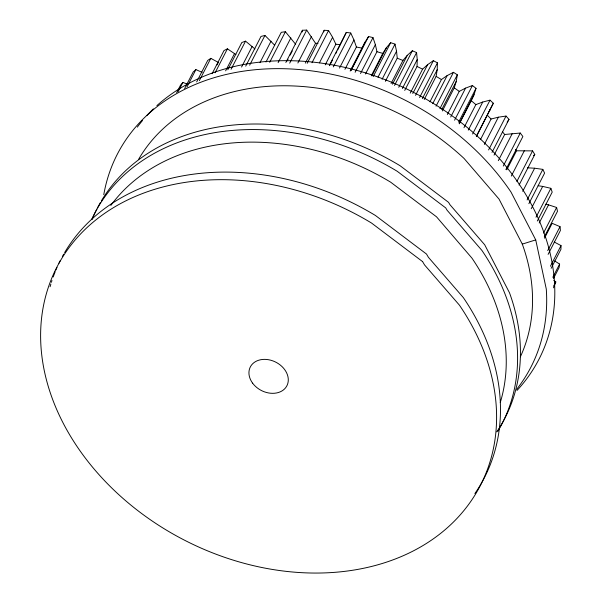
<?xml version="1.0" encoding="UTF-8"?>
<svg xmlns="http://www.w3.org/2000/svg" width="602" height="602" viewBox="0 0 602 602"><rect width="100%" height="100%" fill="white"/><g stroke="black" fill="none" stroke-linecap="round" stroke-linejoin="round"><path stroke-width="0.9" d="M554.201 242.004L561.026 245.593L560.936 249.311L551.169 268.304M404.725 90.435L417.043 66.483L417.231 59.598L416.584 52.585L412.347 50.756L407.313 55.324L402.971 60.418L391.074 83.535M424.229 99.518L436.126 76.394L437.202 69.727L437.436 62.856L433.365 60.674L427.661 64.625L422.589 69.162L410.271 93.107M302.174 31.936L302.415 30.258L306.696 30.1L315.531 43.314L305.334 63.135M554.577 260.862L559.619 264.082L559.055 267.679L553.531 278.417M442.365 110.964L454.262 87.839L456.211 81.466L457.332 74.814L453.464 72.308L447.158 75.604L441.424 79.524L429.956 101.821M323.725 31.883L324.185 30.281L328.564 30.536L332.59 37.286L335.856 44.217L325.23 64.858M553.802 280.359L555.819 281.902L553.509 287.824M459.349 123.809L471.246 100.684L474.045 94.68L476.031 88.328L472.427 85.522L465.587 88.118L459.251 91.384L447.361 114.508M344.938 69.32L356.407 47.024L353.968 39.98L350.74 33.042L346.323 32.38L337.669 49.989M360.606 51.479L365.045 42.148L368.567 36.526L372.977 37.595L375.37 44.638L376.95 51.712L365.474 74.008M476.468 136.466L493.324 103.235L490.013 100.165L482.729 102.039L475.866 104.605L463.969 127.722M176.679 92.655L180.502 85.221L182.85 82.482L187.681 84.137M178.177 91.572L182.85 82.482M184.656 88.554L193.152 72.037L195.898 69.606L202.159 72.36M186.974 86.944L195.898 69.606M196.666 81.91L207.705 60.441L210.813 58.341L218.338 62.427L217.059 64.903M199.345 80.638L210.813 58.341M212.1 73.685L223.997 50.568L227.421 48.815L235.886 54.549M215.102 72.767L227.421 48.815M225.63 70.848L234.554 53.51M227.812 69.779L241.831 42.524L245.541 41.154L254.909 48.92M231.093 69.238L245.541 41.154M241.568 67.033L252.185 46.392M245.706 66.152L260.997 36.421L264.94 35.443L274.7 45.24M249.649 65.174L264.94 35.443M259.989 62.631L271.035 41.162M265.979 62.044L281.269 32.312L285.408 31.74L295.68 44.337M269.688 62.299L285.408 31.74M278.132 62.653L290.871 37.873M285.852 62.473L302.415 30.258M287.184 60.855L288.034 59.207M290.156 55.075L292.286 50.944M289.705 63.135L306.696 30.1M297.877 63.007L311.475 36.579M307.193 63.315L324.185 30.281M311.994 62.743L328.564 30.536M319.421 62.886L332.59 37.286M329.332 65.415L346.323 32.38M329.603 65.686L332.575 59.899M335.976 53.292L336.827 51.644M333.327 66.905L350.74 33.042M339.528 68.056L353.968 39.98M350.176 71.051L365.045 42.148M350.831 70.472L358.476 55.61M351.154 70.389L368.567 36.526M355.135 72.278L372.977 37.595M360.508 73.542L375.37 44.638M371.329 75.694L382.797 53.39L386.356 47.799L390.66 42.682L395.01 44.134L396.545 51.208L397.237 58.221L385.348 81.345M371.916 75.875L386.356 47.799M373.248 76.537L390.66 42.682M378.018 77.169L395.01 44.134M382.097 79.283L396.545 51.208M392.444 84.227L407.313 55.324M394.506 85.446L412.347 50.756M398.742 87.275L416.584 52.585M402.369 88.502L417.231 59.598M412.791 93.528L427.661 64.625M415.523 95.357L433.365 60.674M419.594 97.539L437.436 62.856M422.333 98.63L437.202 69.727M432.718 103.679L447.158 75.604M436.051 106.17L453.464 72.308M439.911 108.669L457.332 74.814M441.77 109.549L456.211 81.466M450.717 117.029L465.587 88.118M454.585 120.212L472.427 85.522M458.619 122.183L476.031 88.328M459.175 123.583L474.045 94.68M468.281 130.115L482.729 102.039M472.593 134.028L490.013 100.165M476.332 136.263L493.324 103.235M480.449 139.672L491.066 119.023L498.373 117.187L506.019 116.066L508.999 119.362L492.007 152.396M484.354 144.442L498.373 117.187M488.606 149.928L506.019 116.066M494.061 155.128L504.679 134.487L520.271 133.034L522.875 136.519L505.883 169.553M498.328 160.651L512.347 133.396M503.28 166.069L520.271 133.034M506.779 169.787L516.546 150.793L532.582 150.876L534.787 154.503L519.067 185.062M511.309 176.07L524.477 150.47M516.87 181.435L532.582 150.876M522.739 191.331L534.636 168.214L542.823 169.38L544.599 173.113L528.88 203.672M527.104 199.932L542.823 169.38M531.22 208.706L542.688 186.409L550.868 188.321L552.2 192.121L537.33 221.024M536.006 217.224L550.868 188.321M539.204 223.018L548.55 204.853L556.624 207.487L557.49 211.302L544.321 236.902M543.456 233.094L556.624 207.487M544.501 238.189L552.154 223.319L560.026 226.653L560.417 230.438L548.098 254.39M547.707 250.605L560.026 226.653M550.409 266.242L561.026 245.593M552.824 277.296L559.619 264.082M553.697 286.033L555.819 281.902M489.125 111.302L490.487 109.218M507.17 122.131L508.999 119.362M533.5 155.625L534.787 154.503M520.369 356.798A215.049 166.227 27.2 0 0 522.295 244.103L535.735 239.912L546.285 289.065A232.59 179.787 27.2 0 1 516.651 389.366M315.531 43.314L318.014 43.344M527.427 167.815L534.636 168.214M335.856 44.217L340.047 44.646M538.143 185.74L542.688 186.409M356.407 47.024L362.299 48.175M545.826 204.198L548.55 204.853M376.95 51.712L382.797 53.39M397.237 58.221L402.971 60.418M417.043 66.483L422.589 69.162M436.126 76.394L441.424 79.524M454.262 87.839L459.251 91.384M471.246 100.684L475.866 104.605M487.469 115.388L491.066 119.023M502.55 131.898L504.679 134.487M515.628 149.439L516.546 150.793M535.735 239.912L511.053 192.143A232.59 179.787 27.2 0 0 276.461 68.651A232.59 179.787 27.2 0 0 103.777 194.672M522.295 244.103L499.028 199.074L464.022 158.416A215.049 166.227 27.2 0 0 138.731 159.094M156.881 105.621A232.59 179.787 27.2 0 1 462.915 123.997A232.59 179.787 27.2 0 1 516.975 390.495M137.309 127.127A232.59 179.787 27.2 0 1 142.486 120.543M146.805 115.607A232.59 179.787 27.2 0 1 153.405 108.849M92.211 219.241A229.249 177.206 27.2 0 1 96.869 209.06M97.72 207.404A229.249 177.206 27.2 0 1 100.414 202.52M101.354 200.917A229.249 177.206 27.2 0 1 400.089 165.738L448.573 202.355L449.92 204.665L484.693 244.773L509.503 292.798A229.249 177.206 27.2 0 1 496.816 431.852M91.579 219.655A229.249 177.206 27.2 0 1 397.237 171.292L445.721 207.908L447.068 210.218L481.833 250.327A229.249 177.206 27.2 0 1 497.914 431.16M110.828 205.455A220.121 170.148 27.2 0 1 390.698 182.21L436.533 216.825L471.938 258.115A220.121 170.148 27.2 0 1 500.262 402.55M474.895 493.542A238.242 184.159 27.2 0 0 463.322 297.591L428.406 257.302L426.509 254.059L375.422 215.471A238.242 184.159 27.2 0 0 64.64 252.569M50.086 286.74A238.242 184.159 27.2 0 1 50.861 284.061M51.411 282.285A238.242 184.159 27.2 0 1 51.975 280.517M53.187 276.988A238.242 184.159 27.2 0 1 55.181 271.758M55.888 270.035A238.242 184.159 27.2 0 1 56.994 267.461M58.943 263.224A238.242 184.159 27.2 0 1 60.177 260.719M62.345 256.602A238.242 184.159 27.2 0 1 63.707 254.172M422.612 261.629L371.524 223.041A238.242 184.159 27.2 0 0 42.238 312.995A238.242 184.159 27.2 0 0 320.557 573.014A238.242 184.159 27.2 0 0 459.431 305.161L424.508 264.872L422.612 261.629M252.599 383.158A20.573 15.908 27.2 0 0 286.537 386.424A20.573 15.908 27.2 0 0 266.694 359.469A20.573 15.908 27.2 0 0 252.599 383.158"/></g></svg>
